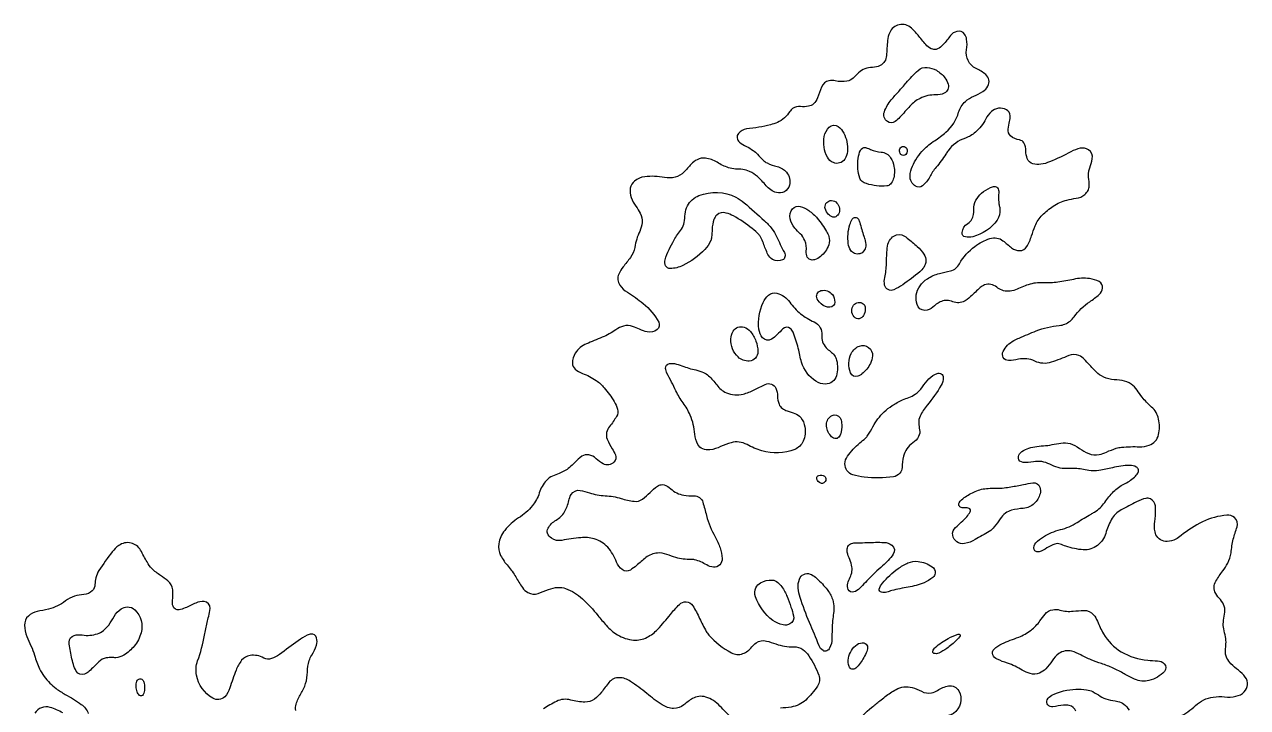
# Model space of a CAD drawing. Extents: x 9.77 to 14.36, y 8.06 to 16.01.
# Drawn here: x 10.214 to 14.314, y 13.715 to 16.006 of the extents above; entities that cross this region are included whole.
import ezdxf

# ---------------------------------------------------------------- set-up
doc = ezdxf.new("R2010")
doc.units = 0
doc.layers.add('SignTorch_ASPEN_TREE_VECTOR', color=18, linetype='CONTINUOUS')

msp = doc.modelspace()

# ---------------------------------------------------------------- linework, layer by layer
at = {"layer": 'SignTorch_ASPEN_TREE_VECTOR'}
for points in [[(14.0858, 13.6841, 0.07666), (14.1397, 13.7216, -0.157703), (14.199, 13.75, -0.060393), (14.237, 13.7505, 0.077452), (14.275, 13.7524, 0.14727), (14.3029, 13.7674, 0.371085), (14.3065, 13.8168, 0.075894), (14.2833, 13.8398, -0.042082), (14.2585, 13.8613, -0.078909), (14.2448, 13.8808, -0.139896), (14.24, 13.907, 0.007993), (14.2418, 13.9286, 0.068707), (14.2402, 13.9518, 0.002374), (14.2343, 13.9789, -0.07781), (14.2329, 14.0011, -0.03139), (14.2371, 14.0276, 0.129689), (14.236, 14.0543, 0.117779), (14.2229, 14.0767, -0.059404), (14.2072, 14.0974, -0.277773), (14.2078, 14.1391, -0.022857), (14.231, 14.173, 0.045281), (14.2474, 14.1994, 0.075619), (14.2586, 14.2339, 0.013704), (14.2618, 14.2568, -0.039982), (14.2661, 14.2795, -0.016203), (14.2789, 14.3206, 0.314241), (14.2699, 14.3522, 0.19594), (14.2445, 14.36, 0.09039), (14.1635, 14.3378, 0.062188), (14.0914, 14.2913, -0.052683), (14.0736, 14.2794, -0.108764), (14.0449, 14.2715, -0.309979), (14.007, 14.2946, -0.091461), (14.0025, 14.3131, -0.049697), (14.004, 14.348, 0.058592), (14.0051, 14.3912, 0.271322), (13.9884, 14.4145, 0.156359), (13.9727, 14.4162, 0.074749), (13.942, 14.405, -0.003529), (13.8908, 14.3775, 0.147555), (13.8571, 14.3443, 0.054456), (13.8385, 14.299, -0.156652), (13.8112, 14.2585, -0.187263), (13.7633, 14.2438, -0.066577), (13.7051, 14.256, -0.000834), (13.6856, 14.2629, 0.162222), (13.668, 14.2632, 0.081579), (13.6416, 14.25, -0.084749), (13.6151, 14.237, -0.189893), (13.605, 14.2379, -0.210229), (13.599, 14.245, -0.267222), (13.6045, 14.2671, -0.064787), (13.6299, 14.2875, -0.074384), (13.6865, 14.3114, 0.077617), (13.743, 14.3356, -0.009768), (13.7893, 14.3634, 0.006077), (13.8009, 14.3703, 0.107735), (13.8351, 14.4028, -0.044514), (13.865, 14.4394, -0.087924), (13.8994, 14.464, 0.068171), (13.9347, 14.4873, 0.073415), (13.9463, 14.5009, 0.427505), (13.9411, 14.5214, 0.136962), (13.9187, 14.527, 0.053343), (13.861, 14.519, -0.022606), (13.8161, 14.51, -0.077256), (13.7816, 14.51, -0.009032), (13.7589, 14.514, 0.040554), (13.7359, 14.5165, 0.016552), (13.7072, 14.5164, -0.078988), (13.6788, 14.5199, -0.04962), (13.651, 14.5309, 0.166961), (13.596, 14.539, -0.064186), (13.5616, 14.537, -0.352056), (13.5458, 14.5517, -0.26538), (13.5527, 14.5691, -0.136941), (13.6005, 14.5897, -0.016217), (13.6298, 14.5927, 0.03331), (13.6589, 14.5967, -0.010532), (13.6885, 14.6021, -0.117716), (13.7192, 14.5999, -0.08061), (13.7508, 14.5839, 0.057425), (13.7815, 14.5665, 0.160674), (13.8172, 14.5635, 0.04709), (13.8413, 14.5718, -0.029012), (13.8741, 14.5844, -0.055923), (13.892, 14.588, -0.02968), (13.9521, 14.5896, 0.091347), (13.9841, 14.5944, 0.263048), (14.0158, 14.6301, 0.105705), (14.0158, 14.6826, 0.160851), (13.9924, 14.7227, -0.043518), (13.9604, 14.7563, -0.023908), (13.9437, 14.7793, 0.092131), (13.924, 14.8, 0.128291), (13.8941, 14.8115, 0.00252), (13.8585, 14.8154, -0.111143), (13.824, 14.8271, -0.071502), (13.801, 14.846, 0.005721), (13.7667, 14.8829, 0.100763), (13.7488, 14.8953, 0.206045), (13.7147, 14.8954, -0.020588), (13.656, 14.873, -0.196528), (13.6009, 14.8766, 0.170367), (13.546, 14.883, -0.048461), (13.513, 14.8789, -0.275859), (13.4953, 14.8887, -0.253892), (13.4948, 14.9092, -0.151804), (13.5302, 14.9454, -0.021573), (13.5486, 14.9543, -0.007126), (13.6056, 14.9781, -0.075017), (13.6828, 14.9963, 0.080785), (13.7021, 15.001, 0.134683), (13.7328, 15.0254, -0.085342), (13.785, 15.076, 0.031056), (13.8166, 15.1006, 0.180467), (13.8278, 15.1215, 0.315741), (13.8164, 15.1435, 0.086414), (13.7847, 15.1536, 0.09167), (13.7311, 15.1511, -0.023185), (13.6784, 15.1414, -0.050326), (13.6285, 15.1396, 0.098622), (13.5789, 15.133, 0.024613), (13.5362, 15.116, -0.109393), (13.5119, 15.1109, -0.171435), (13.4731, 15.125, 0.25918), (13.4325, 15.1324, 0.106877), (13.4176, 15.1234, 0.003303), (13.3857, 15.0931, -0.083128), (13.3605, 15.0759, -0.131512), (13.3413, 15.0726, -0.072253), (13.3212, 15.0774, 0.220659), (13.2832, 15.0752, 0.070775), (13.2594, 15.0578, -0.202089), (13.232, 15.047, -0.319342), (13.2062, 15.0663, -0.23753), (13.2162, 15.1298, -0.095926), (13.2409, 15.1531, -0.073773), (13.281, 15.171, -0.025971), (13.318, 15.1793, 0.146616), (13.3364, 15.1883, 0.076962), (13.3484, 15.2036, -0.106824), (13.4001, 15.2617, -0.076405), (13.4506, 15.2879, -0.2528), (13.4942, 15.2805, -0.008745), (13.5232, 15.2569, 0.179881), (13.5502, 15.2473, 0.259492), (13.5738, 15.2608, 0.060664), (13.59, 15.297, -0.020762), (13.6019, 15.3303, -0.103227), (13.626, 15.3665, -0.044589), (13.663, 15.3968, -0.088938), (13.7082, 15.417, -0.02938), (13.7394, 15.4229, 0.144706), (13.7686, 15.4356, 0.097758), (13.7795, 15.4493, 0.113022), (13.7833, 15.464, 0.049012), (13.7819, 15.4854, -0.122842), (13.785, 15.525, 0.027907), (13.7934, 15.5555, 0.310382), (13.781, 15.5855, 0.199781), (13.7535, 15.5906, 0.070148), (13.722, 15.5792, -0.023266), (13.6505, 15.5452, -0.061478), (13.6216, 15.537, -0.105909), (13.5947, 15.5386, -0.240828), (13.5757, 15.5561, -0.093168), (13.5712, 15.5825, 0.132572), (13.5647, 15.6085, 0.238072), (13.55, 15.6185, -0.150802), (13.52, 15.632, -0.257406), (13.5117, 15.6552, -0.011811), (13.5165, 15.6809, 0.05697), (13.5183, 15.6997, 0.270981), (13.506, 15.7198, 0.154232), (13.479, 15.7249, 0.162259), (13.4553, 15.7137, 0.080979), (13.4368, 15.6892, -0.090348), (13.4016, 15.6444, -0.100744), (13.3681, 15.625, 0.157751), (13.3103, 15.5823, 0.011672), (13.3026, 15.5709, -0.031516), (13.27, 15.527, 0.058385), (13.2486, 15.4946, -0.109639), (13.224, 15.4646, -0.31289), (13.2015, 15.4632, -0.272084), (13.1826, 15.4984, -0.100687), (13.1904, 15.5302, -0.078969), (13.2283, 15.5859, -0.062759), (13.2649, 15.6162, 0.037735), (13.303, 15.6446, 0.144133), (13.3456, 15.7114, -0.137804), (13.3681, 15.7476, -0.08784), (13.3964, 15.7655, 0.040441), (13.4262, 15.7807, 0.130861), (13.4439, 15.7994, 0.357797), (13.4366, 15.8377, 0.064023), (13.4043, 15.8582, -0.170218), (13.3771, 15.8849, -0.160589), (13.3721, 15.9207, 0.085044), (13.3724, 15.9568, 0.114399), (13.3655, 15.9736, 0.313575), (13.3396, 15.983, 0.168029), (13.3184, 15.9686, -0.017431), (13.2941, 15.9386, -0.108171), (13.2744, 15.9239, -0.174694), (13.259, 15.9227, -0.142135), (13.2392, 15.9348, -0.021273), (13.2125, 15.9666, 0.042421), (13.1878, 15.9937, 0.246355), (13.146, 16.005, 0.23852), (13.1145, 15.9791, 0.080146), (13.1075, 15.9522, 0.010701), (13.1038, 15.9017, -0.263754), (13.0824, 15.8682, -0.1267), (13.0564, 15.862, 0.200427), (13.0103, 15.8436, -0.006393), (12.9923, 15.8264, -0.143729), (12.9712, 15.8159, -0.105721), (12.9321, 15.8171, 0.114944), (12.911, 15.8174, 0.25398), (12.8864, 15.7962, -0.001039), (12.8728, 15.7604, -0.110967), (12.859, 15.7397, -0.151306), (12.8425, 15.7315, -0.065993), (12.8154, 15.7306, 0.177291), (12.7892, 15.7239, 0.106422), (12.7797, 15.7139, -0.154617), (12.7381, 15.6776, -0.038184), (12.7146, 15.6694, -0.024118), (12.6761, 15.6612, -0.01225), (12.6347, 15.6554, 0.194786), (12.6075, 15.6407, 0.423893), (12.6109, 15.6113, 0.050441), (12.634, 15.597, -0.04164), (12.6568, 15.5834, -0.057304), (12.6711, 15.5705, 0.018268), (12.689, 15.5516, 0.077747), (12.7033, 15.5414, 0.062146), (12.7377, 15.5292, -0.167336), (12.7689, 15.5101, -0.240019), (12.7785, 15.4667, -0.424428), (12.735, 15.4421, -0.15108), (12.7, 15.4653, 0.039032), (12.671, 15.4957, 0.06952), (12.6451, 15.5132, 0.090608), (12.6219, 15.5196, 0.016144), (12.5978, 15.5211, -0.07678), (12.5741, 15.5254, -0.058262), (12.5363, 15.5436, 0.11207), (12.4967, 15.5577, 0.154382), (12.4691, 15.5525, 0.086118), (12.4491, 15.5369, -0.007894), (12.4249, 15.5109, -0.140283), (12.3953, 15.4937, -0.11084), (12.3596, 15.4927, 0.079114), (12.2934, 15.4951, 0.137736), (12.2594, 15.4809, 0.182661), (12.2449, 15.4568, 0.138296), (12.2479, 15.4253, 0.060927), (12.2637, 15.396, -0.028598), (12.2778, 15.3732, -0.147087), (12.2845, 15.3413, -0.089969), (12.2766, 15.3121, 0.071429), (12.26, 15.2584, -0.124029), (12.2454, 15.2243, -0.004988), (12.221, 15.193, 0.065284), (12.2065, 15.1689, 0.257465), (12.21, 15.1318, 0.104541), (12.2352, 15.1076, -0.030104), (12.2879, 15.0702, -0.099962), (12.3401, 15.0075, -0.357269), (12.3352, 14.9825, -0.23406), (12.3015, 14.9745, -0.056261), (12.2764, 14.9834, 0.026854), (12.2527, 14.9933, 0.155413), (12.2225, 14.9944, 0.087242), (12.1969, 14.9821, -0.056878), (12.1509, 14.9566, -0.001759), (12.0977, 14.9347, 0.155214), (12.0607, 14.9039, 0.141544), (12.0508, 14.8704, 0.222725), (12.0604, 14.8497, 0.090116), (12.0847, 14.8358, -0.069979), (12.1307, 14.8118, -0.060654), (12.1574, 14.7874, -0.038376), (12.1911, 14.7413, -0.073224), (12.2024, 14.7153, -0.203565), (12.1991, 14.6915, -0.032061), (12.1756, 14.6574, 0.1057), (12.1657, 14.6375, 0.168178), (12.1677, 14.6148, 0.032884), (12.1846, 14.5826, -0.037044), (12.1952, 14.5621, -0.308907), (12.1903, 14.5376, -0.156371), (12.1726, 14.5287, -0.166829), (12.1542, 14.5319, -0.068377), (12.1311, 14.5493, 0.152947), (12.1055, 14.5625, 0.196599), (12.0824, 14.5575, 0.057424), (12.059, 14.537, -0.034099), (12.0411, 14.5198, -0.085294), (12.0068, 14.4999, 0.010637), (11.9843, 14.491, 0.110125), (11.9638, 14.4764, 0.107612), (11.9399, 14.4345, -0.095329), (11.917, 14.392, -0.078999), (11.8705, 14.3506, 0.07972), (11.8241, 14.3091, 0.130166), (11.8039, 14.264, 0.164789), (11.8102, 14.2251, 0.059601), (11.8354, 14.1889, -0.054379), (11.861, 14.153, 0.021804), (11.8832, 14.1172, 0.119062), (11.902, 14.1001, 0.216011), (11.9357, 14.0976, 0.004401), (11.9708, 14.1108, -0.078634), (12.0029, 14.1177, -0.101984), (12.028, 14.114, -0.099071), (12.0845, 14.0795, -0.037611), (12.1364, 14.0237, 0.011859), (12.1642, 13.9905, 0.076666), (12.2023, 13.9586, 0.115196), (12.2559, 13.9412, 0.141943), (12.3011, 13.9503, 0.084468), (12.337, 13.9775, 0.020994), (12.3795, 14.0268, -0.026269), (12.4095, 14.0607, -0.212676), (12.4318, 14.0695, -0.246515), (12.4545, 14.0563, -0.033109), (12.4774, 14.0139, 0.01783), (12.4995, 13.97, 0.059637), (12.508, 13.958, 0.083043), (12.5838, 13.8984, 0.216871), (12.622, 13.8956, 0.142428), (12.6523, 13.9179, -0.080526), (12.667, 13.9319, -0.216546), (12.7017, 13.9379, -0.025355), (12.733, 13.928, 0.099255), (12.7923, 13.9185, -0.166878), (12.8233, 13.9092, -0.090859), (12.8433, 13.8885, -0.055327), (12.877, 13.823, -0.250135), (12.8724, 13.7863, -0.044997), (12.833, 13.74, -0.081229), (12.8112, 13.7246, -0.077637), (12.7845, 13.7165, -0.020096), (12.7481, 13.7128, 0.096082)], [(11.124, 13.7051, -0.118141), (11.1249, 13.7259, -0.073582), (11.1407, 13.7607, 0.069113), (11.1568, 13.7952, 0.07298), (11.1626, 13.8337, -0.075415), (11.1687, 13.8722, -0.066001), (11.1772, 13.8903, 0.065376), (11.193, 13.924, 0.144141), (11.1936, 13.9484, 0.363504), (11.1753, 13.9612, 0.097183), (11.1614, 13.9572, 0.040236), (11.132, 13.939, -0.001927), (11.069, 13.8929, -0.070964), (11.0421, 13.8787, -0.217394), (11.0167, 13.8808, 0.164294), (10.9703, 13.8895, 0.196861), (10.9423, 13.8732, 0.070746), (10.9237, 13.84, 0.017455), (10.9028, 13.7805, -0.117724), (10.8855, 13.7512, -0.349178), (10.8451, 13.746, -0.211812), (10.791, 13.8233, -0.135419), (10.7947, 13.8712, 0.040442), (10.818, 13.9573, -0.008082), (10.8267, 14, -0.01625), (10.832, 14.021, 0.059314), (10.8363, 14.0473, 0.396884), (10.8165, 14.0703, 0.139614), (10.7887, 14.0654, -0.011072), (10.7525, 14.0488, -0.052618), (10.7325, 14.0426, -0.379974), (10.7122, 14.0545, -0.108335), (10.7103, 14.0737, 0.047887), (10.7111, 14.1096, 0.207241), (10.6953, 14.1398, 0.027779), (10.6703, 14.1578, -0.054481), (10.6416, 14.1808, -0.072378), (10.625, 14.203, 0.0023), (10.6033, 14.2426, 0.212302), (10.5717, 14.2665, 0.218413), (10.5301, 14.258, 0.067549), (10.5086, 14.2374, 0.026784), (10.4637, 14.1739, 0.082026), (10.4538, 14.1503, 0.045621), (10.4505, 14.1277, -0.17637), (10.4416, 14.1066, -0.196947), (10.4129, 14.0934, 0.06311), (10.3819, 14.0882, 0.094654), (10.3517, 14.0723, -0.113133), (10.2945, 14.045, -0.001759), (10.2564, 14.0365, 0.130777), (10.2274, 14.0217, 0.221848), (10.2143, 13.9905, 0.08585), (10.2221, 13.9532, 0.019883), (10.236, 13.922, -0.050286), (10.248, 13.89, 0.050853), (10.2651, 13.8445, 0.080249), (10.2994, 13.7967, 0.039856), (10.3207, 13.7784, 0.031044), (10.351, 13.759, -0.027219), (10.4047, 13.7253, -0.147894), (10.4283, 13.695, -0.172162)], [(12.5853, 13.68, -0.029816), (12.5455, 13.7198, 0.139762), (12.498, 13.75, 0.100956), (12.4745, 13.7521, 0.109228), (12.4539, 13.745, 0.040382), (12.4244, 13.7236, -0.189356), (12.39, 13.7116, -0.136543), (12.3518, 13.7238, -0.026819), (12.3, 13.762, 0.023473), (12.2457, 13.8026, 0.140411), (12.2081, 13.8149, 0.239252), (12.1736, 13.799, 0.006811), (12.1483, 13.766, -0.076896), (12.1246, 13.7428, -0.162717), (12.093, 13.733, -0.061477), (12.0452, 13.74, 0.183941), (11.9971, 13.7354, 0.037958), (11.9541, 13.7099, -0.029325)], [(13.7386, 13.7021, 0.25158), (13.7163, 13.7217, 0.090414), (13.6966, 13.7226, 0.010317), (13.6611, 13.7171, -0.611291), (13.6429, 13.7411, -0.171425), (13.658, 13.7561, -0.099309), (13.739, 13.7763, -0.048337), (13.7745, 13.7745, -0.080159), (13.795, 13.768, -0.036006), (13.8199, 13.7531, 0.100739), (13.8465, 13.7416, 0.011131), (13.8789, 13.7354, -0.124513), (13.8998, 13.7263, -0.107281), (13.9167, 13.7061, 0.015811)], [(10.3424, 13.6968, 0.06174), (10.3003, 13.7154, 0.344978), (10.2493, 13.6956, 0.095648)]]:
    msp.add_lwpolyline(points, format="xyb", dxfattribs=at)
for points in [[(13.17, 15.8103, -0.030626), (13.2097, 15.8517, -0.211227), (13.2401, 15.8621, -0.111413), (13.2711, 15.8522, -0.094716), (13.2997, 15.8271, -0.09891), (13.3105, 15.8055, -0.356521), (13.2972, 15.7755, -0.129605), (13.2689, 15.7695, 0.129823), (13.2164, 15.7582, 0.092463), (13.1823, 15.7321, 0.000138), (13.1489, 15.695, -0.052172), (13.1326, 15.6802, -0.321007), (13.107, 15.68, -0.337386), (13.0966, 15.7128, -0.090156), (13.1198, 15.7531, -0.008821), (13.1449, 15.7817, 0.008751)], [(12.9726, 15.5802, -0.120984), (12.9637, 15.5544, -0.361221), (12.9256, 15.5425, -0.17385), (12.9056, 15.5606, -0.173534), (12.8952, 15.6304, -0.143708), (12.9113, 15.6612, -0.38099), (12.9422, 15.6635, -0.109367), (12.9605, 15.6419, -0.145137)], [(13.05, 15.587, 0.075331), (13.0859, 15.578, -0.233044), (13.1175, 15.5587, -0.093474), (13.1288, 15.53, -0.119866), (13.1266, 15.4868, -0.121835), (13.1167, 15.4699, -0.182671), (13.1045, 15.4642, -0.047883), (13.0707, 15.4649, -0.046396), (13.0365, 15.4722, -0.074077), (13.0226, 15.4789, -0.167655), (13.0139, 15.4906, -0.058634), (13.0079, 15.5212, -0.051094), (13.0089, 15.557, -0.072291), (13.0164, 15.5838, -0.328399), (13.0328, 15.5931, -0.056705), (13.036, 15.5924, -0.01262)], [(13.1497, 15.5737, -0.211124), (13.1488, 15.5893, -0.630041), (13.1707, 15.5912, -0.324686), (13.1687, 15.5702, -0.443918), (13.152, 15.57, -0.046249), (13.1511, 15.5712, -0.022567)], [(13.484, 15.386, -0.179527), (13.4742, 15.3497, -0.178805), (13.3929, 15.2942, -0.106565), (13.3682, 15.2934, -0.392179), (13.3571, 15.3083, -0.236769), (13.3764, 15.3385, 0.137968), (13.3898, 15.3526, 0.139915), (13.3965, 15.3845, -0.14266), (13.4034, 15.4163, -0.089118), (13.4222, 15.4398, -0.075044), (13.4521, 15.459, -0.075974), (13.4658, 15.4627, -0.266421), (13.4756, 15.4585, -0.19112), (13.4802, 15.4419, 0.052307), (13.48, 15.41, 0.033985), (13.482, 15.398, -0.035655)], [(12.691, 15.2721, 0.033664), (12.6827, 15.2916, 0.068196), (12.6766, 15.3003, 0.0373), (12.6536, 15.3218, 0.044834), (12.5905, 15.3638, 0.054405), (12.5667, 15.3736, 0.252177), (12.5352, 15.3668, 0.136645), (12.5254, 15.3521, 0.069912), (12.5193, 15.3188, -0.010309), (12.5177, 15.2928, -0.088343), (12.5143, 15.2799, -0.083373), (12.4947, 15.2513, -0.086817), (12.4213, 15.1977, -0.109077), (12.379, 15.1874, -0.281605), (12.3634, 15.1964, -0.205346), (12.3616, 15.2168, -0.055599), (12.3916, 15.2831, -0.026623), (12.4162, 15.3198, 0.121368), (12.4255, 15.3417, 0.021288), (12.4289, 15.3699, -0.099157), (12.4365, 15.3972, -0.184225), (12.4751, 15.4322, -0.210526), (12.5992, 15.4268, -0.06761), (12.627, 15.408, -0.00089), (12.6945, 15.3476, -0.045763), (12.7195, 15.3207, -0.055966), (12.735, 15.295, 0.011787), (12.7614, 15.2411, -0.175687), (12.7634, 15.2261, -0.243097), (12.7554, 15.2164, -0.227326), (12.7221, 15.218, -0.161487), (12.7063, 15.2346, -0.024858)], [(12.9096, 15.369, -0.137654), (12.8982, 15.3882, -0.434947), (12.915, 15.415, -0.215315), (12.9336, 15.4106, -0.314704), (12.945, 15.374, -0.202896), (12.9342, 15.3613, -0.241822), (12.9199, 15.3614, -0.037219), (12.9149, 15.3646, -0.032132)], [(12.796, 15.3233, -0.116775), (12.7804, 15.3543, -0.249969), (12.7891, 15.3879, -0.274947), (12.8144, 15.3954, -0.092074), (12.8434, 15.382, -0.063445), (12.8718, 15.3559, -0.044829), (12.9032, 15.3114, -0.055675), (12.9104, 15.2947, -0.156644), (12.9101, 15.2672, -0.14235), (12.8828, 15.2277, -0.09725), (12.8627, 15.2169, -0.161683), (12.8477, 15.2173, -0.195164), (12.8384, 15.2256, -0.141932), (12.835, 15.245, 0.122876), (12.8301, 15.2813, 0.111557), (12.8147, 15.3037, -0.031307)], [(13.0311, 15.2866, -0.079646), (13.0341, 15.2621, -0.32949), (13.014, 15.237, -0.155775), (12.9966, 15.2379, -0.164169), (12.9838, 15.2483, -0.107874), (12.9756, 15.271, -0.109135), (12.9811, 15.3347, -0.056867), (12.9891, 15.3527, -0.580103), (13.0098, 15.3525, -0.061405), (13.0142, 15.3415, 0.015544), (13.028, 15.296, -0.002108), (13.0306, 15.2883, -0.009257)], [(13.158, 15.133, -0.045685), (13.1289, 15.1162, -0.480995), (13.0975, 15.132, -0.108313), (13.0978, 15.1571, 0.050415), (13.1035, 15.2034, -0.012841), (13.106, 15.2556, -0.112184), (13.1138, 15.281, -0.125336), (13.1287, 15.2964, -0.284677), (13.1639, 15.2963, -0.031844), (13.1732, 15.2897, -0.008131), (13.207, 15.261, -0.071502), (13.2294, 15.2351, -0.30209), (13.2285, 15.1908, -0.069569), (13.2154, 15.1766, -0.018539)], [(12.808, 14.9199, 0.036941), (12.7905, 14.9739, 0.1343), (12.7809, 14.9865, 0.372064), (12.7566, 14.9849, 0.007844), (12.7376, 14.9658, -0.068541), (12.7183, 14.9504, -0.36066), (12.6887, 14.9552, -0.153872), (12.6761, 14.9839, -0.134337), (12.6905, 15.0738, -0.105383), (12.7084, 15.098, -0.247021), (12.736, 15.1048, -0.183037), (12.7796, 15.0746, 0.072312), (12.8156, 15.0357, 0.066157), (12.8609, 15.0082, -0.168711), (12.8818, 14.9887, -0.142461), (12.8868, 14.9647, 0.20792), (12.9016, 14.9216, 0.056413), (12.9161, 14.909, -0.182105), (12.9365, 14.8796, -0.129167), (12.9359, 14.8278, -0.336528), (12.899, 14.7995, -0.148509), (12.867, 14.8091, -0.172769), (12.819, 14.873, -0.027628), (12.8132, 14.8963, 0.012115)], [(12.8711, 15.0859, -0.464314), (12.8838, 15.1131, -0.308298), (12.9223, 15.0998, -0.160917), (12.9305, 15.075, -0.402078), (12.9138, 15.0575, -0.110621), (12.8992, 15.0601, -0.147439), (12.874, 15.081, -0.014261), (12.8721, 15.0841, -0.024392)], [(13.029, 15.034, -0.151796), (13.0171, 15.0207, -0.316922), (12.9989, 15.022, -0.343681), (12.9904, 15.0603, -0.417311), (13.0224, 15.0715, -0.239882), (13.0322, 15.0585, -0.152602)], [(12.666, 14.944, -0.077564), (12.6727, 14.909, -0.404876), (12.6436, 14.8769, -0.210925), (12.6063, 14.8906, -0.214015), (12.582, 14.951, -0.12257), (12.5895, 14.9768, -0.359079), (12.6265, 14.9905, -0.133407), (12.6475, 14.9761, -0.090897)], [(13.0077, 14.8258, -0.390195), (12.9836, 14.8371, -0.213693), (12.9858, 14.9024, -0.195145), (13.0133, 14.9271, -0.537942), (13.0569, 14.8946, -0.105023), (13.0499, 14.8691, -0.102863), (13.0213, 14.8337, -0.039919), (13.0138, 14.8285, -0.054998)], [(12.3981, 14.7768, 0.010989), (12.3679, 14.8363, -0.109297), (12.3633, 14.8525, -0.385622), (12.3764, 14.8686, -0.082609), (12.3929, 14.8684, -0.052414), (12.4182, 14.8612, 0.044778), (12.465, 14.847, -0.056417), (12.4906, 14.8386, -0.076337), (12.5073, 14.8276, -0.052943), (12.5349, 14.7968, 0.134863), (12.5671, 14.7708, 0.167116), (12.6234, 14.7663, 0.054478), (12.6597, 14.78, -0.004834), (12.6976, 14.7988, -0.42792), (12.7327, 14.7856, -0.097339), (12.7383, 14.759, 0.089236), (12.7436, 14.7322, 0.150763), (12.7548, 14.7181, 0.069953), (12.7712, 14.71, -0.002101), (12.797, 14.7012, -0.147942), (12.8166, 14.6872, -0.119805), (12.8302, 14.6563, -0.14938), (12.8244, 14.6083, -0.193361), (12.7962, 14.5808, -0.174004), (12.686, 14.5758, -0.050933), (12.6363, 14.5968, 0.194687), (12.5826, 14.6032, 0.04632), (12.5477, 14.5901, -0.076966), (12.5121, 14.5791, -0.14252), (12.4879, 14.5825, -0.159183), (12.4716, 14.5973, -0.112957), (12.4613, 14.6314, 0.085845), (12.4456, 14.6959, 0.055629), (12.4223, 14.7365, -0.04614)], [(13.1575, 14.7464, -0.021687), (13.179, 14.7549, 0.071026), (13.1996, 14.7655, 0.083446), (13.2242, 14.79, -0.030806), (13.246, 14.817, -0.119156), (13.2739, 14.8357, -0.515238), (13.294, 14.8221, -0.13756), (13.2872, 14.7959, -0.044685), (13.24, 14.729, 0.066629), (13.2164, 14.6922, 0.124603), (13.2119, 14.669, 0.036742), (13.2149, 14.6464, -0.178276), (13.2115, 14.6238, -0.120836), (13.1917, 14.6022, 0.189045), (13.1607, 14.5576, 0.055697), (13.156, 14.5198, -0.178463), (13.1487, 14.5007, -0.178512), (13.127, 14.4888, -0.064838), (13.0294, 14.4873, -0.049321), (12.9905, 14.4956, -0.334925), (12.9645, 14.5325, -0.148686), (12.973, 14.5575, -0.063157), (13.0147, 14.6023, 0.008823), (13.0329, 14.6181, 0.064681), (13.0413, 14.6279, 0.02432), (13.0583, 14.6568, -0.082459), (13.0959, 14.7063, -0.04532), (13.1226, 14.7274, -0.038827)], [(12.95, 14.632, -0.145483), (12.9404, 14.619, -0.234646), (12.9303, 14.6171, -0.152991), (12.9167, 14.626, -0.169058), (12.9028, 14.6636, -0.289188), (12.9214, 14.6943, -0.394942), (12.9483, 14.6863, -0.11246), (12.9533, 14.6702, -0.062247), (12.952, 14.64, -0.019189), (12.9511, 14.6354, -0.025579)], [(12.8698, 14.4843, -0.28231), (12.8766, 14.4934, -0.261642), (12.8959, 14.4909, -0.261086), (12.9007, 14.48, -0.22319), (12.8937, 14.4682, -0.250676), (12.8835, 14.4671, -0.210379), (12.87, 14.481, -0.072174), (12.8698, 14.4822, -0.039768)], [(12.5006, 14.3584, 0.065752), (12.5292, 14.2875, -0.047025), (12.546, 14.25, -0.066501), (12.553, 14.2144, -0.456839), (12.5237, 14.1857, -0.117279), (12.5011, 14.193, 0.073225), (12.4607, 14.2103, 0.07419), (12.4481, 14.2117, -0.080797), (12.3978, 14.2178, -0.025179), (12.3676, 14.2283, 0.117108), (12.336, 14.2331, 0.1483), (12.2975, 14.2178, 0.011342), (12.2658, 14.1914, -0.036786), (12.2452, 14.176, -0.31939), (12.2176, 14.1773, -0.136306), (12.1991, 14.2025, 0.089747), (12.1692, 14.2524, 0.146999), (12.1237, 14.2808, 0.092239), (12.0791, 14.2845, 0.020708), (12.015, 14.2753, -0.196414), (11.9806, 14.2824, -0.165298), (11.9677, 14.2993, -0.212025), (11.9693, 14.3161, -0.134846), (11.9966, 14.3437, 0.127319), (12.0244, 14.3709, 0.088414), (12.0388, 14.4087, -0.085393), (12.0465, 14.4291, -0.317517), (12.0774, 14.4432, -0.036196), (12.108, 14.435, 0.074), (12.1609, 14.4251, -0.06578), (12.214, 14.416, 0.0432), (12.2575, 14.4065, 0.194225), (12.286, 14.414, 0.040831), (12.3111, 14.436, -0.053541), (12.3366, 14.4574, -0.096517), (12.3485, 14.4623, -0.125107), (12.3585, 14.4619, -0.119495), (12.3808, 14.4487, 0.155569), (12.424, 14.4273, 0.041245), (12.4589, 14.4249, -0.151918), (12.4771, 14.4195, -0.178144), (12.4882, 14.4041, -0.005714)], [(13.5631, 14.463, -0.011198), (13.5938, 14.4685, -0.373804), (13.618, 14.4534, -0.141515), (13.6184, 14.4317, -0.133703), (13.599, 14.3988, -0.181978), (13.5624, 14.3828, 0.051453), (13.5229, 14.3765, 0.097112), (13.5026, 14.3667, 0.084938), (13.485, 14.348, -0.019613), (13.4651, 14.3204, -0.085411), (13.4483, 14.3051, -0.020465), (13.4247, 14.2915, 0.016718), (13.401, 14.278, -0.095278), (13.3655, 14.2646, -0.410897), (13.3257, 14.2924, -0.269232), (13.3352, 14.3191, 0.031284), (13.3728, 14.355, 0.064906), (13.3845, 14.3716, 0.436661), (13.3805, 14.3829, 0.134298), (13.3672, 14.3848, -0.099006), (13.3538, 14.3858, -0.495148), (13.3475, 14.4014, -0.107763), (13.364, 14.419, -0.047482), (13.4012, 14.4397, -0.092151), (13.4448, 14.4499, -0.014619), (13.4717, 14.4503, 0.032565), (13.4986, 14.4518, 0.013816), (13.5208, 14.455, 0.00717)], [(13.0389, 14.2682, -0.016212), (13.0956, 14.2687, -0.161182), (13.1219, 14.2593, -0.402641), (13.1264, 14.2287, -0.060545), (13.0907, 14.1899, 0.009665), (13.0657, 14.1678, 0.017232), (13.0524, 14.1546, -0.004699), (13.0137, 14.1144, -0.120447), (12.9944, 14.1024, -0.381423), (12.9757, 14.1106, -0.16974), (12.9738, 14.1314, -0.0617), (12.9817, 14.1519, 0.182609), (12.9869, 14.1923, 0.053118), (12.9782, 14.2171, -0.098122), (12.9717, 14.2425, -0.181481), (12.9768, 14.2586, -0.193988), (12.9905, 14.2665, -0.0366), (13.0074, 14.2677, 0.012139)], [(13.1044, 14.1019, -0.091227), (13.0865, 14.1014, -0.435004), (13.0797, 14.1115, -0.120955), (13.0901, 14.1322, -0.058915), (13.1427, 14.1807, -0.052898), (13.1758, 14.1997, -0.13366), (13.2095, 14.2048, -0.121974), (13.2571, 14.187, -0.280872), (13.2667, 14.1656, -0.185008), (13.2591, 14.1513, -0.084576), (13.2296, 14.1335, -0.052007), (13.1762, 14.1186, 0.021315), (13.122, 14.107, 0.020067), (13.1132, 14.1044, -0.03149)], [(12.9233, 14.0064, 0.022598), (12.9209, 13.9457, -0.125276), (12.913, 13.9139, -0.145865), (12.9042, 13.905, -0.281528), (12.891, 13.9057, -0.14941), (12.8777, 13.9222, 0.005842), (12.8458, 13.9999, -0.020994), (12.8141, 14.084, -0.058763), (12.8077, 14.1155, -0.10792), (12.8117, 14.1453, -0.412192), (12.8479, 14.1625, -0.09697), (12.8655, 14.1521, -0.037889), (12.9016, 14.1147, -0.070569), (12.921, 14.0831, -0.093684), (12.9272, 14.0558, -0.043512), (12.926, 14.031, 0.013026)], [(12.7836, 14.0515, -0.023465), (12.7921, 14.0227, -0.336683), (12.7803, 13.9954, -0.179585), (12.7569, 13.9917, -0.112054), (12.723, 14.007, -0.146541), (12.6645, 14.0865, -0.202991), (12.6662, 14.1167, -0.151787), (12.6818, 14.1331, -0.141827), (12.7208, 14.1422, -0.174462), (12.7396, 14.1343, -0.08903), (12.7631, 14.1032, -0.023408), (12.7705, 14.0869, -0.011072)], [(10.5077, 13.8825, 0.051205), (10.4885, 13.8811, 0.15399), (10.4634, 13.868, -0.003701), (10.4313, 13.8364, -0.104797), (10.416, 13.8268, -0.3597), (10.3879, 13.8367, -0.067199), (10.3781, 13.8594, -0.020277), (10.3722, 13.8842, 0.005598), (10.367, 13.9092, -0.049715), (10.3641, 13.9341, -0.339643), (10.381, 13.9568, -0.112935), (10.4082, 13.9582, 0.126694), (10.4587, 13.9623, 0.080613), (10.479, 13.9732, 0.073596), (10.4967, 13.9913, 0.027977), (10.5151, 14.0202, -0.114831), (10.5382, 14.0456, -0.141407), (10.5587, 14.0523, -0.206457), (10.5843, 14.0425, -0.271204), (10.6052, 13.9658, -0.108012), (10.582, 13.921, -0.079101), (10.5476, 13.8909, -0.126038), (10.52, 13.882, -0.037704), (10.5139, 13.8821, 0.014922)], [(13.547, 13.951, 0.069304), (13.5882, 13.9744, 0.075778), (13.6183, 14.0056, -0.020506), (13.6352, 14.0277, -0.170836), (13.661, 14.043, -0.121705), (13.6852, 14.0419, 0.09997), (13.73, 14.038, -0.019546), (13.7652, 14.0406, -0.230964), (13.7979, 14.0259, -0.080045), (13.8108, 14.0044, 0.037605), (13.8311, 13.9625, 0.12654), (13.8909, 13.9019, 0.115279), (13.9796, 13.8735, 0.010585), (14.0122, 13.8716, -0.185723), (14.0347, 13.8619, -0.403227), (14.0355, 13.836, -0.152907), (13.9837, 13.8054, -0.161316), (13.9356, 13.8098, -0.030526), (13.9, 13.828, 0.027656), (13.8637, 13.8468, 0.026651), (13.8241, 13.8621, -0.015834), (13.7896, 13.8747, -0.031232), (13.755, 13.891, 0.057974), (13.7245, 13.9035, 0.231519), (13.6817, 13.8956, 0.090861), (13.6589, 13.8713, -0.047586), (13.6383, 13.845, -0.104111), (13.6167, 13.8302, -0.170012), (13.5857, 13.8284, -0.071344), (13.5589, 13.8404, 0.062974), (13.5095, 13.8635, -0.026492), (13.4747, 13.8768, -0.183209), (13.46, 13.8914, -0.333035), (13.4643, 13.9111, -0.062825), (13.4909, 13.9288, -0.031553), (13.5187, 13.9405, 0.010443)], [(13.2793, 13.8974, -0.194008), (13.2628, 13.8965, -0.414064), (13.2589, 13.9043, -0.134209), (13.2671, 13.9163, -0.054046), (13.3107, 13.9462, -0.042827), (13.3438, 13.9605, -0.265954), (13.3499, 13.9593, -0.363776), (13.3505, 13.9555, -0.065251), (13.3388, 13.9408, -0.034342), (13.3058, 13.913, -0.04811)], [(13.0155, 13.8631, -0.056561), (13.0008, 13.8468, -0.533814), (12.9783, 13.8528, -0.125848), (12.9761, 13.88, -0.199218), (13.0051, 13.926, -0.196643), (13.0283, 13.9314, -0.312817), (13.0396, 13.9204, -0.149678), (13.0378, 13.903, -0.056277)], [(10.6169, 13.7766, -0.092757), (10.6122, 13.7581, -0.505857), (10.6, 13.7556, -0.114826), (10.5921, 13.7669, -0.082889), (10.5882, 13.7853, -0.106217), (10.5911, 13.8032, -0.619687), (10.6123, 13.805, -0.096923), (10.616, 13.795, -0.055802)], [(13.0992, 13.7513, -0.039312), (13.136, 13.7757, -0.197974), (13.1897, 13.7819, -0.055897), (13.2213, 13.7691, 0.175242), (13.2549, 13.7639, 0.099702), (13.2748, 13.7722, -0.106891), (13.312, 13.787, -0.31548), (13.3458, 13.7709, -0.389125), (13.3281, 13.6945, -0.09422), (13.3149, 13.6887, 0.109017), (13.2625, 13.6639, -0.030289), (13.2401, 13.6486, -0.115769), (13.2218, 13.6427, -0.082841), (13.1952, 13.6451, 0.203362), (13.1463, 13.6377, 0.063825), (13.1096, 13.6083, -0.181608), (13.0671, 13.588, -0.054313), (13.0474, 13.5884, -0.038073), (13.02, 13.5942, -0.081281), (12.9977, 13.6048, -0.306358), (12.9858, 13.6358, -0.12184), (12.9985, 13.6608, -0.04356), (13.054, 13.715, -0.002174), (13.0816, 13.7373, -0.003418)]]:
    msp.add_lwpolyline(points, format="xyb", close=True, dxfattribs=at)

doc.saveas('drawing.dxf')
